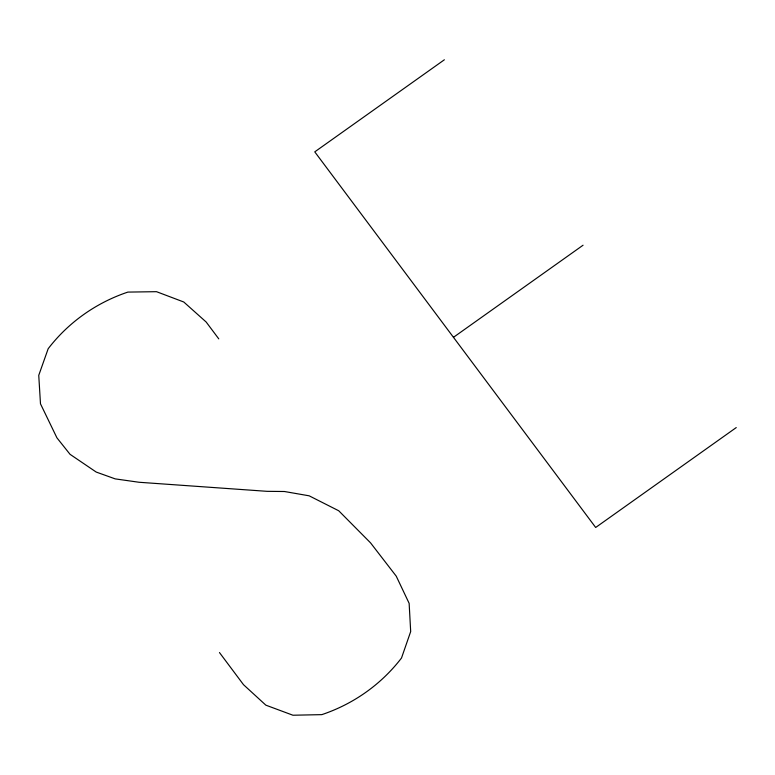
<?xml version="1.0" encoding="UTF-8"?>
<svg xmlns="http://www.w3.org/2000/svg" width="775" height="775" viewBox="0 0 775 775"><rect width="100%" height="100%" fill="white"/><g stroke="black" fill="none" stroke-linecap="round" stroke-linejoin="round"><path stroke-width="1.16" d="M444.366 59.772L314.766 151.861L595.675 527.475L736.25 427.577M453.462 337.319L583.062 245.22M218.773 338.869L206.169 322.022L183.762 301.998L156.492 291.681L127.856 292.097A174.036 168.94 26.4 0 0 48.176 348.721L38.75 375.342L40.484 403.814L56.933 437.836L70.041 454.315L96.216 472.062L115.204 478.882L139.054 482.263L267.075 491.331L284.425 491.505L309.157 495.816L338.723 510.764L370.547 542.858L396.248 576.174L409.142 603.357L410.682 631.567L401.508 658.014A174.036 168.94 26.4 0 1 321.828 714.637L292.94 715.228L265.854 705.163L243.515 684.703L219.47 652.55"/></g></svg>
